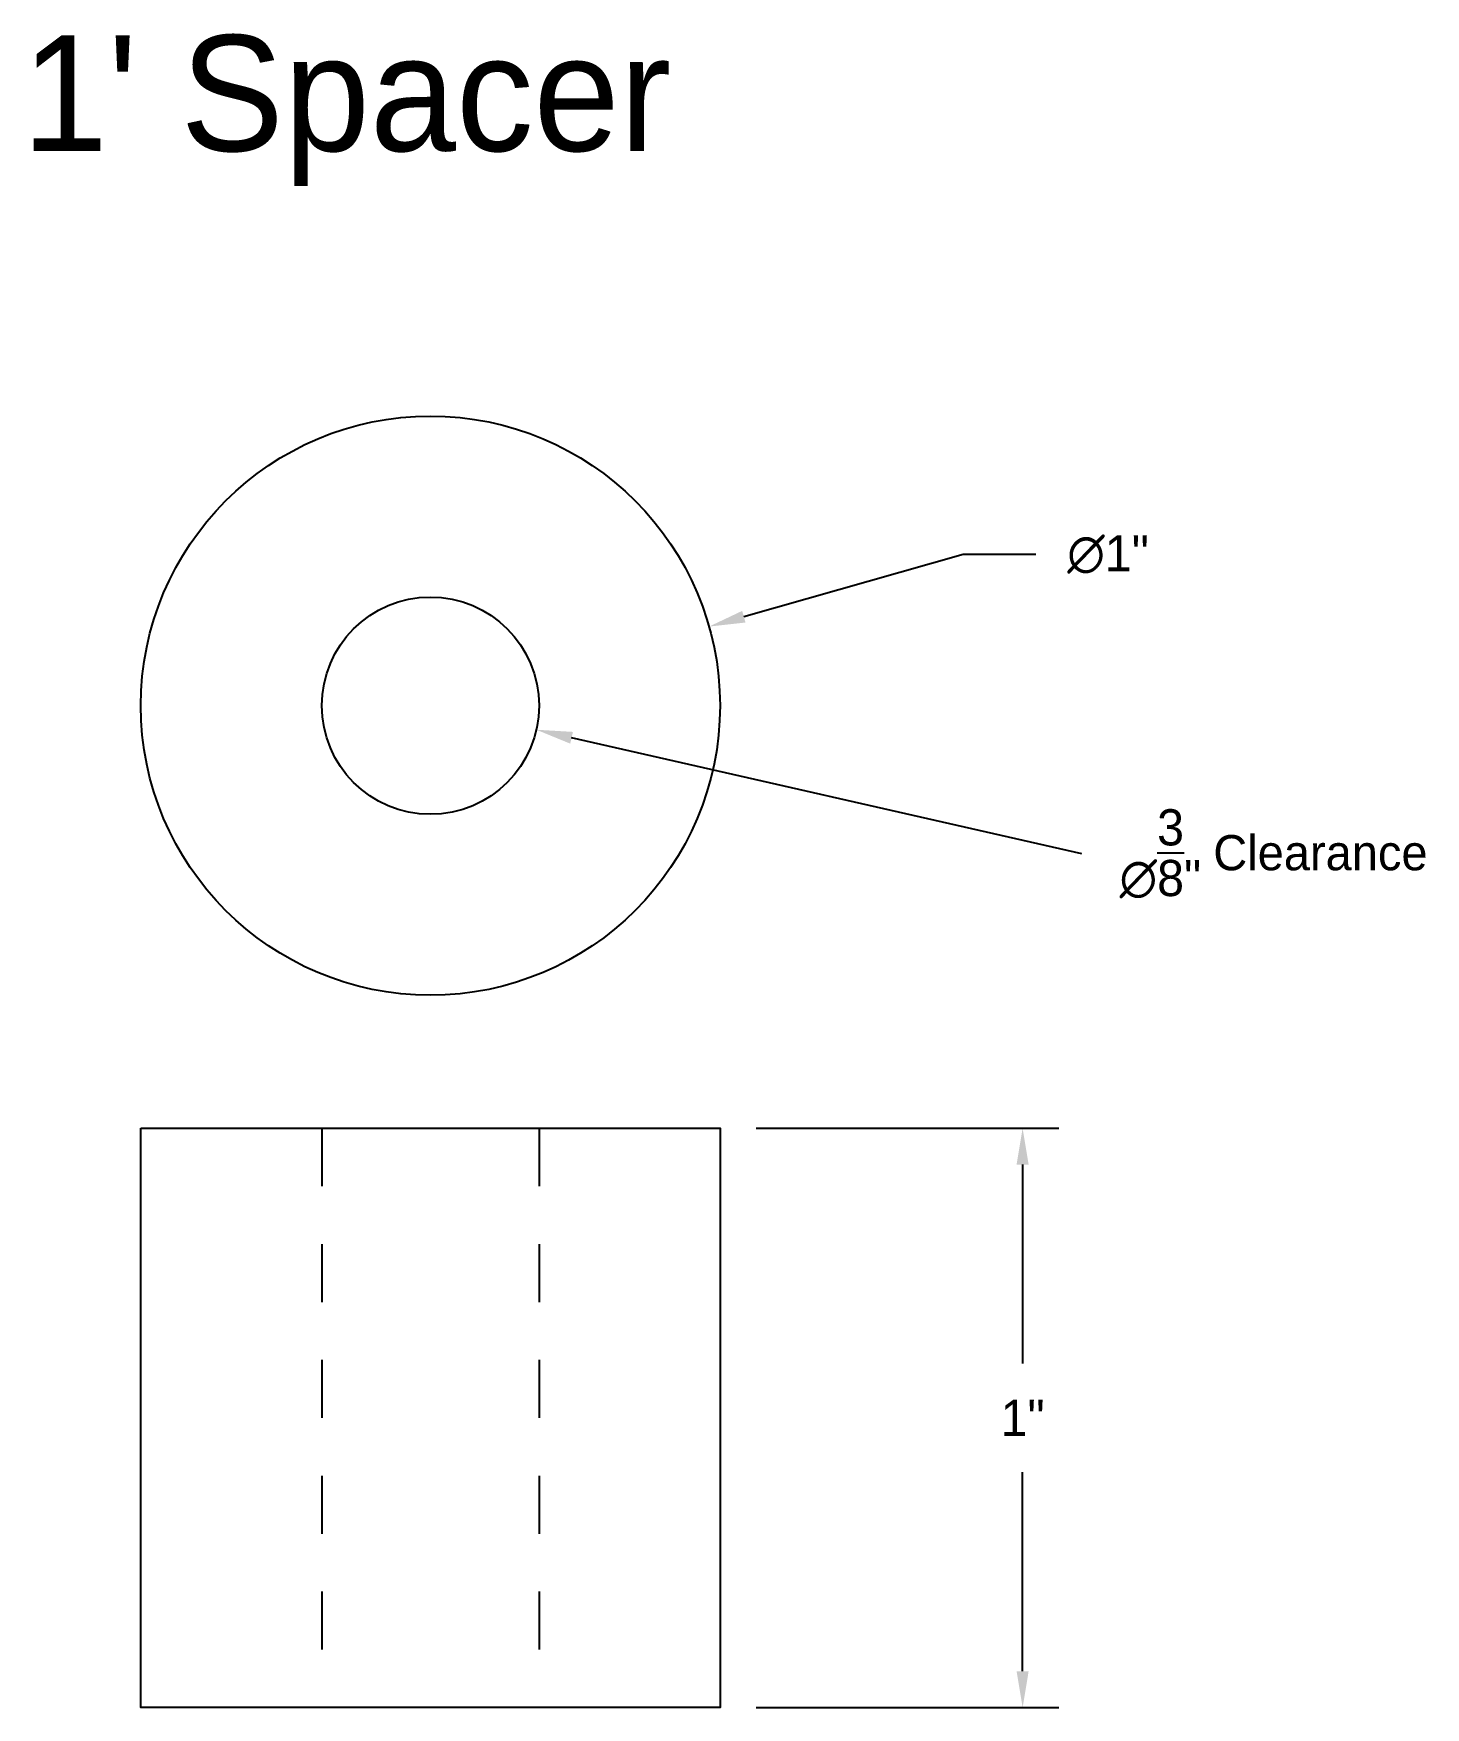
# Model space of a CAD drawing. Header units: millimetres. Extents: x 1514.7 to 1517.1, y 875.38 to 878.27.
import ezdxf

# ---------------------------------------------------------------- set-up
doc = ezdxf.new("R2010")
doc.units = ezdxf.units.MM
doc.header["$LTSCALE"] = 0.0125
doc.linetypes.add('DASHED2', pattern=[9.525, 6.35, -3.175])
doc.layers.get('0').update_dxf_attribs({"color": 1})
for name, color, linetype in [('dimensions', 4, 'Continuous'), ('dimensions @ 1', 4, 'Continuous'), ('hidden lines', 1, 'DASHED2')]:
    doc.layers.add(name, color=color, linetype=linetype)
doc.dimstyles.new('Annotative', dxfattribs={"dimscale": 0, "dimtxt": 0.0625, "dimasz": 0.0625, "dimexe": 0.0625, "dimexo": 0.0625, "dimgap": 0.0625, "dimtad": 0, "dimtih": 1, "dimtoh": 1, "dimlunit": 4, "dimtxsty": 'Standard', "dimcen": 0, "dimclrd": 256, "dimadec": 0, "dimazin": 0, "dimtfac": 1, "dimtofl": 0, "dimtmove": 0, "dimatfit": 3, "dimfxl": 1, "dimarcsym": 0})

# ---------------------------------------------------------------- blocks, each defined once
blk = doc.blocks.new('*D2')
at = {"layer": 'Defpoints', "color": 0}
for p in [(1515.8833, 876.3777), (1515.8833, 875.3777), (1516.4058, 875.3777)]:
    blk.add_point(p, dxfattribs=at)
at = {"layer": 'dimensions', "color": 0, "lineweight": -2}
for p, q in [((1515.9458, 876.3777), (1516.4683, 876.3777)), ((1515.9458, 875.3777), (1516.4683, 875.3777))]:
    blk.add_line(p, q, dxfattribs=at)
at = {"layer": 'dimensions', "lineweight": -2}
for p, q in [((1516.4058, 876.3152), (1516.4058, 875.9714)), ((1516.4058, 875.4402), (1516.4058, 875.7839))]:
    blk.add_line(p, q, dxfattribs=at)
at = {"layer": 'dimensions'}
for points in [[(1516.3954, 876.3152), (1516.4162, 876.3152), (1516.4058, 876.3777)], [(1516.3954, 875.4402), (1516.4162, 875.4402), (1516.4058, 875.3777)]]:
    blk.add_solid(points, dxfattribs=at)
at = {"layer": 'dimensions', "color": 0, "insert": (1516.4058, 875.8777), "char_height": 0.0625, "attachment_point": 5}
blk.add_mtext('1"', dxfattribs=at)
blk = doc.blocks.new('*D3')
at = {"layer": 'Defpoints', "color": 0}
for p in [(1515.8643, 877.244), (1514.9023, 876.9711)]:
    blk.add_point(p, dxfattribs=at)
at = {"layer": 'dimensions', "lineweight": -2}
for p, q in [((1516.3034, 877.3685), (1515.9244, 877.261)), ((1516.4284, 877.3685), (1516.3034, 877.3685))]:
    blk.add_line(p, q, dxfattribs=at)
at = {"layer": 'dimensions'}
blk.add_solid([(1515.9216, 877.2711), (1515.9273, 877.251), (1515.8643, 877.244)], dxfattribs=at)
at = {"layer": 'dimensions', "color": 0, "insert": (1516.5534, 877.3685), "char_height": 0.0625, "attachment_point": 5}
blk.add_mtext('∅1"', dxfattribs=at)
blk = doc.blocks.new('*D4')
at = {"layer": 'Defpoints', "color": 0}
for p in [(1515.2005, 877.1491), (1515.5661, 877.0659)]:
    blk.add_point(p, dxfattribs=at)
at = {"layer": 'dimensions', "lineweight": -2}
blk.add_line((1516.5082, 876.8516), (1515.6271, 877.0521), dxfattribs=at)
at = {"layer": 'dimensions'}
blk.add_solid([(1515.6294, 877.0622), (1515.6247, 877.0419), (1515.5661, 877.0659)], dxfattribs=at)
at = {"layer": 'dimensions', "color": 0, "insert": (1516.6437, 876.8516), "char_height": 0.0625, "attachment_point": 5}
blk.add_mtext('∅{\\H1.000000x;\\S3/8;}"', dxfattribs=at)

msp = doc.modelspace()

# ---------------------------------------------------------------- linework, layer by layer
msp.add_lwpolyline([(1514.8833, 876.3777), (1515.8833, 876.3777), (1515.8833, 875.3777), (1514.8833, 875.3777)], close=True)
for radius in [0.5, 0.1875]:
    msp.add_circle((1515.3833, 877.1075), radius)
at = {"layer": 'hidden lines'}
for p, q in [((1515.1958, 876.3777), (1515.1958, 875.3777)), ((1515.5708, 876.3777), (1515.5708, 875.3777))]:
    msp.add_line(p, q, dxfattribs=at)

# ---------------------------------------------------------------- texts
at = {"layer": 'Defpoints'}
msp.add_text("1' Spacer", height=0.2, dxfattribs=at).set_placement((1514.6776, 878.0651))
at = {"layer": 'dimensions'}
msp.add_text('Clearance', height=0.06071, dxfattribs=at).set_placement((1516.735, 876.8233))

# ---------------------------------------------------------------- dimensions: what is measured, and where the dimension line sits
at = {"layer": 'dimensions @ 1'}
for p1, p2, override, picture, middle in [((1514.9023, 876.9711), (1515.8643, 877.244), {"dimscale": 1, "dimtix": 0, "dimtofl": 0, "dimtmove": 0, "dimatfit": 3}, '*D3', (1516.5534, 877.3685)), ((1515.2005, 877.1491), (1515.5661, 877.0659), {"dimscale": 1, "dimdec": 3, "dimtix": 0, "dimtofl": 0, "dimtmove": 0, "dimatfit": 3}, '*D4', (1516.5082, 876.8516))]:
    dim = msp.add_diameter_dim_2p(p1=p1, p2=p2, dimstyle='Annotative', override=override, dxfattribs=at)
    dim.commit()
    dim.dimension.update_dxf_attribs({"geometry": picture, "text_midpoint": middle, "dimtype": 131})
dim = msp.add_linear_dim(base=(1516.4058, 875.3777), p1=(1515.8833, 876.3777), p2=(1515.8833, 875.3777), angle=90, dimstyle='Annotative', override={"dimscale": 1, "dimtix": 0, "dimtofl": 0, "dimtmove": 0, "dimatfit": 3}, dxfattribs=at)
dim.commit()
dim.dimension.update_dxf_attribs({"geometry": '*D2', "text_midpoint": (1516.4058, 875.8777)})

doc.saveas('drawing.dxf')
